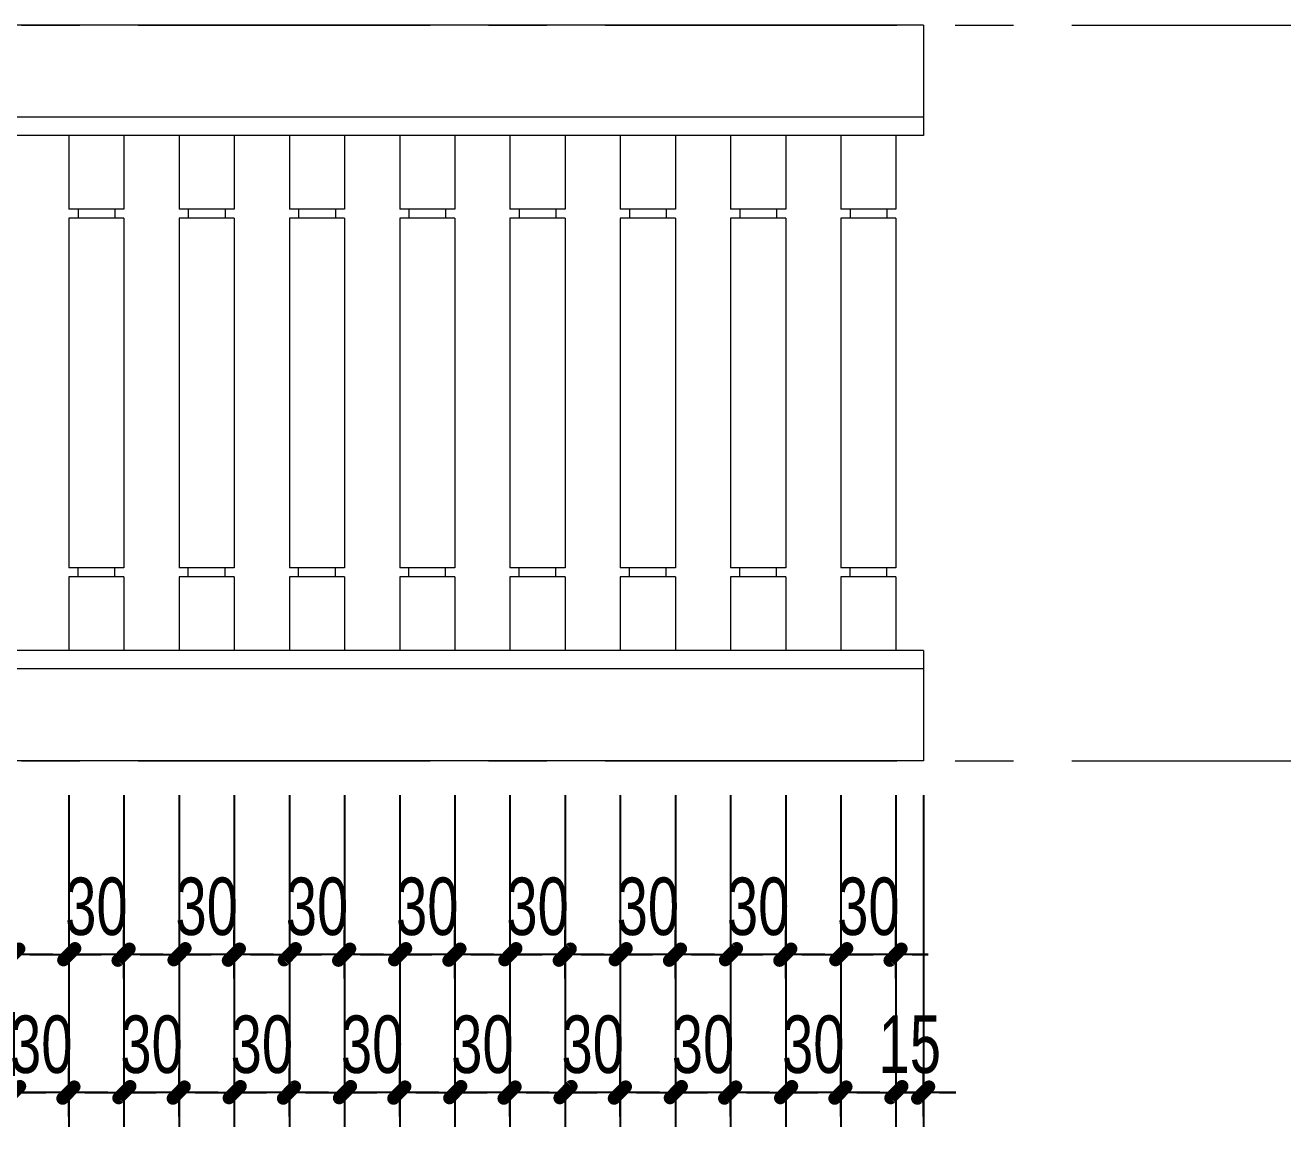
# Model space of a CAD drawing. Header units: inches. Extents: x 88947 to 296847, y 35049 to 161062.
# Drawn here: x 227629 to 228998, y 68180 to 69378 of the extents above; entities that cross this region are included whole.
import ezdxf

# ---------------------------------------------------------------- set-up
doc = ezdxf.new("R2010")
doc.units = ezdxf.units.IN
doc.header["$MEASUREMENT"] = 0
doc.header["$PDMODE"] = 1
doc.linetypes.add('ACAD_ISO03W100', pattern=[30, 12, -18])
doc.linetypes.add('CENTER', pattern=[50.8, 31.75, -6.35, 6.35, -6.35])
for name, color, linetype, lineweight in [('A-Dims', 145, 'Continuous', 25), ('DIM', 7, 'Continuous', 25), ('THAY', 3, 'Continuous', 18), ('TRUC', 252, 'ACAD_ISO03W100', 13)]:
    doc.layers.add(name, color=color, linetype=linetype, lineweight=lineweight)
doc.styles.add('VNI-HELVE-CONDENSE', font='VNARIAL.TTF', dxfattribs={"width": 0.7})
doc.dimstyles.new('TAS-25', dxfattribs={"dimscale": 25, "dimtxt": 2.5, "dimasz": 0.7, "dimexe": 1.5, "dimexo": 1.5, "dimgap": 0.8, "dimtad": 1, "dimdec": 0, "dimlfac": 0.5, "dimzin": 3, "dimdsep": 46, "dimtxsty": 'VNI-HELVE-CONDENSE', "dimblk": 'TICK', "dimcen": 2.5, "dimclrt": 71, "dimazin": 2, "dimtfac": 0.75, "dimtdec": 0, "dimtix": 1, "dimtmove": 2, "dimatfit": 2, "dimldrblk": 'TICK123', "dimfxl": 1.5, "dimtolj": 1, "dimtzin": 0, "dimarcsym": 0})

# ---------------------------------------------------------------- blocks, each defined once
blk = doc.blocks.new('TICK')
at = {"layer": 'A-Dims', "color": 1}
for p, q in [((0, 1.5), (0, -1.5)), ((-2, 0), (2, 0))]:
    blk.add_line(p, q, dxfattribs=at)
at = {"layer": 'A-Dims', "color": 1, "const_width": 0.788}
blk.add_lwpolyline([(-0.334, -0.349), (0.383, 0.378)], dxfattribs=at)
at = {"layer": 'A-Dims', "color": 1, "const_width": 0.394}
for points in [[(0.244, 0.517, -0.414214), (0.523, 0.517, -1)], [(0.523, 0.517, -0.414214), (0.523, 0.238, -1)], [(-0.473, -0.21, 0.414214), (-0.473, -0.488, 1)], [(-0.473, -0.488, 0.414214), (-0.195, -0.488, 1)]]:
    blk.add_lwpolyline(points, format="xyb", dxfattribs=at)
blk = doc.blocks.new('*D2553')
at = {"layer": 'Defpoints', "color": 0}
for p in [(228576.7, 68578.3), (228606.7, 68578.3), (228576.7, 68217.7)]:
    blk.add_point(p, dxfattribs=at)
at = {"layer": 'DIM', "color": 0, "lineweight": -2}
for p, q in [((228576.7, 68540.8), (228576.7, 68180.2)), ((228606.7, 68540.8), (228606.7, 68180.2)), ((228559.2, 68217.7), (228541.7, 68217.7)), ((228606.7, 68217.7), (228576.7, 68217.7)), ((228624.2, 68217.7), (228641.7, 68217.7))]:
    blk.add_line(p, q, dxfattribs=at)
at = {"layer": 'DIM', "color": 0, "lineweight": -2, "xscale": 17.5, "yscale": 17.5, "zscale": 17.5}
blk.add_blockref('TICK', (228576.7, 68217.7), dxfattribs=at)
at = {"layer": 'DIM', "color": 0, "lineweight": -2, "xscale": 17.5, "yscale": 17.5, "zscale": 17.5, "rotation": 180}
blk.add_blockref('TICK', (228606.7, 68217.7), dxfattribs=at)
at = {"layer": 'DIM', "color": 71, "insert": (228591.7, 68269.6), "char_height": 62.5, "attachment_point": 5, "style": 'VNI-HELVE-CONDENSE'}
blk.add_mtext('\\A1;15', dxfattribs=at)
blk = doc.blocks.new('TICK123')
at = {"layer": 'A-Dims', "color": 1}
blk.add_lwpolyline([(0.046, 0, 0, 0.84, 0), (-2.111, 0, 8.4, 8.4, 0)], format="xyseb", dxfattribs=at)
blk = doc.blocks.new('*D2554')
at = {"layer": 'Defpoints', "color": 0}
for p in [(228516.7, 68578.3), (228576.7, 68578.3), (228516.7, 68367.7)]:
    blk.add_point(p, dxfattribs=at)
at = {"layer": 'DIM', "color": 0, "lineweight": -2}
for p, q in [((228516.7, 68540.8), (228516.7, 68330.2)), ((228576.7, 68540.8), (228576.7, 68330.2)), ((228499.2, 68367.7), (228481.7, 68367.7)), ((228576.7, 68367.7), (228516.7, 68367.7)), ((228594.2, 68367.7), (228611.7, 68367.7))]:
    blk.add_line(p, q, dxfattribs=at)
at = {"layer": 'DIM', "color": 0, "lineweight": -2, "xscale": 17.5, "yscale": 17.5, "zscale": 17.5}
blk.add_blockref('TICK', (228516.7, 68367.7), dxfattribs=at)
at = {"layer": 'DIM', "color": 0, "lineweight": -2, "xscale": 17.5, "yscale": 17.5, "zscale": 17.5, "rotation": 180}
blk.add_blockref('TICK', (228576.7, 68367.7), dxfattribs=at)
at = {"layer": 'DIM', "color": 71, "insert": (228546.7, 68419.6), "char_height": 62.5, "attachment_point": 5, "style": 'VNI-HELVE-CONDENSE'}
blk.add_mtext('\\A1;30', dxfattribs=at)
blk = doc.blocks.new('*D2555')
at = {"layer": 'Defpoints', "color": 0}
for p in [(228456.7, 68578.3), (228516.7, 68578.3), (228456.7, 68217.7)]:
    blk.add_point(p, dxfattribs=at)
at = {"layer": 'DIM', "color": 0, "lineweight": -2}
for p, q in [((228456.7, 68540.8), (228456.7, 68180.2)), ((228516.7, 68540.8), (228516.7, 68180.2)), ((228439.2, 68217.7), (228421.7, 68217.7)), ((228516.7, 68217.7), (228456.7, 68217.7)), ((228534.2, 68217.7), (228551.7, 68217.7))]:
    blk.add_line(p, q, dxfattribs=at)
at = {"layer": 'DIM', "color": 0, "lineweight": -2, "xscale": 17.5, "yscale": 17.5, "zscale": 17.5}
blk.add_blockref('TICK', (228456.7, 68217.7), dxfattribs=at)
at = {"layer": 'DIM', "color": 0, "lineweight": -2, "xscale": 17.5, "yscale": 17.5, "zscale": 17.5, "rotation": 180}
blk.add_blockref('TICK', (228516.7, 68217.7), dxfattribs=at)
at = {"layer": 'DIM', "color": 71, "insert": (228486.7, 68269.6), "char_height": 62.5, "attachment_point": 5, "style": 'VNI-HELVE-CONDENSE'}
blk.add_mtext('\\A1;30', dxfattribs=at)
blk = doc.blocks.new('*D2556')
at = {"layer": 'Defpoints', "color": 0}
for p in [(228396.7, 68578.3), (228456.7, 68578.3), (228396.7, 68367.7)]:
    blk.add_point(p, dxfattribs=at)
at = {"layer": 'DIM', "color": 0, "lineweight": -2}
for p, q in [((228396.7, 68540.8), (228396.7, 68330.2)), ((228456.7, 68540.8), (228456.7, 68330.2)), ((228379.2, 68367.7), (228361.7, 68367.7)), ((228456.7, 68367.7), (228396.7, 68367.7)), ((228474.2, 68367.7), (228491.7, 68367.7))]:
    blk.add_line(p, q, dxfattribs=at)
at = {"layer": 'DIM', "color": 0, "lineweight": -2, "xscale": 17.5, "yscale": 17.5, "zscale": 17.5}
blk.add_blockref('TICK', (228396.7, 68367.7), dxfattribs=at)
at = {"layer": 'DIM', "color": 0, "lineweight": -2, "xscale": 17.5, "yscale": 17.5, "zscale": 17.5, "rotation": 180}
blk.add_blockref('TICK', (228456.7, 68367.7), dxfattribs=at)
at = {"layer": 'DIM', "color": 71, "insert": (228426.7, 68419.6), "char_height": 62.5, "attachment_point": 5, "style": 'VNI-HELVE-CONDENSE'}
blk.add_mtext('\\A1;30', dxfattribs=at)
blk = doc.blocks.new('*D2557')
at = {"layer": 'Defpoints', "color": 0}
for p in [(228336.7, 68578.3), (228396.7, 68578.3), (228336.7, 68217.7)]:
    blk.add_point(p, dxfattribs=at)
at = {"layer": 'DIM', "color": 0, "lineweight": -2}
for p, q in [((228336.7, 68540.8), (228336.7, 68180.2)), ((228396.7, 68540.8), (228396.7, 68180.2)), ((228319.2, 68217.7), (228301.7, 68217.7)), ((228396.7, 68217.7), (228336.7, 68217.7)), ((228414.2, 68217.7), (228431.7, 68217.7))]:
    blk.add_line(p, q, dxfattribs=at)
at = {"layer": 'DIM', "color": 0, "lineweight": -2, "xscale": 17.5, "yscale": 17.5, "zscale": 17.5}
blk.add_blockref('TICK', (228336.7, 68217.7), dxfattribs=at)
at = {"layer": 'DIM', "color": 0, "lineweight": -2, "xscale": 17.5, "yscale": 17.5, "zscale": 17.5, "rotation": 180}
blk.add_blockref('TICK', (228396.7, 68217.7), dxfattribs=at)
at = {"layer": 'DIM', "color": 71, "insert": (228366.7, 68269.6), "char_height": 62.5, "attachment_point": 5, "style": 'VNI-HELVE-CONDENSE'}
blk.add_mtext('\\A1;30', dxfattribs=at)
blk = doc.blocks.new('*D2558')
at = {"layer": 'Defpoints', "color": 0}
for p in [(228276.7, 68578.3), (228336.7, 68578.3), (228276.7, 68367.7)]:
    blk.add_point(p, dxfattribs=at)
at = {"layer": 'DIM', "color": 0, "lineweight": -2}
for p, q in [((228276.7, 68540.8), (228276.7, 68330.2)), ((228336.7, 68540.8), (228336.7, 68330.2)), ((228259.2, 68367.7), (228241.7, 68367.7)), ((228336.7, 68367.7), (228276.7, 68367.7)), ((228354.2, 68367.7), (228371.7, 68367.7))]:
    blk.add_line(p, q, dxfattribs=at)
at = {"layer": 'DIM', "color": 0, "lineweight": -2, "xscale": 17.5, "yscale": 17.5, "zscale": 17.5}
blk.add_blockref('TICK', (228276.7, 68367.7), dxfattribs=at)
at = {"layer": 'DIM', "color": 0, "lineweight": -2, "xscale": 17.5, "yscale": 17.5, "zscale": 17.5, "rotation": 180}
blk.add_blockref('TICK', (228336.7, 68367.7), dxfattribs=at)
at = {"layer": 'DIM', "color": 71, "insert": (228306.7, 68419.6), "char_height": 62.5, "attachment_point": 5, "style": 'VNI-HELVE-CONDENSE'}
blk.add_mtext('\\A1;30', dxfattribs=at)
blk = doc.blocks.new('*D2559')
at = {"layer": 'Defpoints', "color": 0}
for p in [(228216.7, 68578.3), (228276.7, 68578.3), (228216.7, 68217.7)]:
    blk.add_point(p, dxfattribs=at)
at = {"layer": 'DIM', "color": 0, "lineweight": -2}
for p, q in [((228216.7, 68540.8), (228216.7, 68180.2)), ((228276.7, 68540.8), (228276.7, 68180.2)), ((228199.2, 68217.7), (228181.7, 68217.7)), ((228276.7, 68217.7), (228216.7, 68217.7)), ((228294.2, 68217.7), (228311.7, 68217.7))]:
    blk.add_line(p, q, dxfattribs=at)
at = {"layer": 'DIM', "color": 0, "lineweight": -2, "xscale": 17.5, "yscale": 17.5, "zscale": 17.5}
blk.add_blockref('TICK', (228216.7, 68217.7), dxfattribs=at)
at = {"layer": 'DIM', "color": 0, "lineweight": -2, "xscale": 17.5, "yscale": 17.5, "zscale": 17.5, "rotation": 180}
blk.add_blockref('TICK', (228276.7, 68217.7), dxfattribs=at)
at = {"layer": 'DIM', "color": 71, "insert": (228246.7, 68269.6), "char_height": 62.5, "attachment_point": 5, "style": 'VNI-HELVE-CONDENSE'}
blk.add_mtext('\\A1;30', dxfattribs=at)
blk = doc.blocks.new('*D2560')
at = {"layer": 'Defpoints', "color": 0}
for p in [(228156.7, 68578.3), (228216.7, 68578.3), (228156.7, 68367.7)]:
    blk.add_point(p, dxfattribs=at)
at = {"layer": 'DIM', "color": 0, "lineweight": -2}
for p, q in [((228156.7, 68540.8), (228156.7, 68330.2)), ((228216.7, 68540.8), (228216.7, 68330.2)), ((228139.2, 68367.7), (228121.7, 68367.7)), ((228216.7, 68367.7), (228156.7, 68367.7)), ((228234.2, 68367.7), (228251.7, 68367.7))]:
    blk.add_line(p, q, dxfattribs=at)
at = {"layer": 'DIM', "color": 0, "lineweight": -2, "xscale": 17.5, "yscale": 17.5, "zscale": 17.5}
blk.add_blockref('TICK', (228156.7, 68367.7), dxfattribs=at)
at = {"layer": 'DIM', "color": 0, "lineweight": -2, "xscale": 17.5, "yscale": 17.5, "zscale": 17.5, "rotation": 180}
blk.add_blockref('TICK', (228216.7, 68367.7), dxfattribs=at)
at = {"layer": 'DIM', "color": 71, "insert": (228186.7, 68419.6), "char_height": 62.5, "attachment_point": 5, "style": 'VNI-HELVE-CONDENSE'}
blk.add_mtext('\\A1;30', dxfattribs=at)
blk = doc.blocks.new('*D2561')
at = {"layer": 'Defpoints', "color": 0}
for p in [(228096.7, 68578.3), (228156.7, 68578.3), (228096.7, 68217.7)]:
    blk.add_point(p, dxfattribs=at)
at = {"layer": 'DIM', "color": 0, "lineweight": -2}
for p, q in [((228096.7, 68540.8), (228096.7, 68180.2)), ((228156.7, 68540.8), (228156.7, 68180.2)), ((228079.2, 68217.7), (228061.7, 68217.7)), ((228156.7, 68217.7), (228096.7, 68217.7)), ((228174.2, 68217.7), (228191.7, 68217.7))]:
    blk.add_line(p, q, dxfattribs=at)
at = {"layer": 'DIM', "color": 0, "lineweight": -2, "xscale": 17.5, "yscale": 17.5, "zscale": 17.5}
blk.add_blockref('TICK', (228096.7, 68217.7), dxfattribs=at)
at = {"layer": 'DIM', "color": 0, "lineweight": -2, "xscale": 17.5, "yscale": 17.5, "zscale": 17.5, "rotation": 180}
blk.add_blockref('TICK', (228156.7, 68217.7), dxfattribs=at)
at = {"layer": 'DIM', "color": 71, "insert": (228126.7, 68269.6), "char_height": 62.5, "attachment_point": 5, "style": 'VNI-HELVE-CONDENSE'}
blk.add_mtext('\\A1;30', dxfattribs=at)
blk = doc.blocks.new('*D2562')
at = {"layer": 'Defpoints', "color": 0}
for p in [(228036.7, 68578.3), (228096.7, 68578.3), (228036.7, 68367.7)]:
    blk.add_point(p, dxfattribs=at)
at = {"layer": 'DIM', "color": 0, "lineweight": -2}
for p, q in [((228036.7, 68540.8), (228036.7, 68330.2)), ((228096.7, 68540.8), (228096.7, 68330.2)), ((228019.2, 68367.7), (228001.7, 68367.7)), ((228096.7, 68367.7), (228036.7, 68367.7)), ((228114.2, 68367.7), (228131.7, 68367.7))]:
    blk.add_line(p, q, dxfattribs=at)
at = {"layer": 'DIM', "color": 0, "lineweight": -2, "xscale": 17.5, "yscale": 17.5, "zscale": 17.5}
blk.add_blockref('TICK', (228036.7, 68367.7), dxfattribs=at)
at = {"layer": 'DIM', "color": 0, "lineweight": -2, "xscale": 17.5, "yscale": 17.5, "zscale": 17.5, "rotation": 180}
blk.add_blockref('TICK', (228096.7, 68367.7), dxfattribs=at)
at = {"layer": 'DIM', "color": 71, "insert": (228066.7, 68419.6), "char_height": 62.5, "attachment_point": 5, "style": 'VNI-HELVE-CONDENSE'}
blk.add_mtext('\\A1;30', dxfattribs=at)
blk = doc.blocks.new('*D2563')
at = {"layer": 'Defpoints', "color": 0}
for p in [(227976.7, 68578.3), (228036.7, 68578.3), (227976.7, 68217.7)]:
    blk.add_point(p, dxfattribs=at)
at = {"layer": 'DIM', "color": 0, "lineweight": -2}
for p, q in [((227976.7, 68540.8), (227976.7, 68180.2)), ((228036.7, 68540.8), (228036.7, 68180.2)), ((227959.2, 68217.7), (227941.7, 68217.7)), ((228036.7, 68217.7), (227976.7, 68217.7)), ((228054.2, 68217.7), (228071.7, 68217.7))]:
    blk.add_line(p, q, dxfattribs=at)
at = {"layer": 'DIM', "color": 0, "lineweight": -2, "xscale": 17.5, "yscale": 17.5, "zscale": 17.5}
blk.add_blockref('TICK', (227976.7, 68217.7), dxfattribs=at)
at = {"layer": 'DIM', "color": 0, "lineweight": -2, "xscale": 17.5, "yscale": 17.5, "zscale": 17.5, "rotation": 180}
blk.add_blockref('TICK', (228036.7, 68217.7), dxfattribs=at)
at = {"layer": 'DIM', "color": 71, "insert": (228006.7, 68269.6), "char_height": 62.5, "attachment_point": 5, "style": 'VNI-HELVE-CONDENSE'}
blk.add_mtext('\\A1;30', dxfattribs=at)
blk = doc.blocks.new('*D2564')
at = {"layer": 'Defpoints', "color": 0}
for p in [(227916.7, 68578.3), (227976.7, 68578.3), (227916.7, 68367.7)]:
    blk.add_point(p, dxfattribs=at)
at = {"layer": 'DIM', "color": 0, "lineweight": -2}
for p, q in [((227916.7, 68540.8), (227916.7, 68330.2)), ((227976.7, 68540.8), (227976.7, 68330.2)), ((227899.2, 68367.7), (227881.7, 68367.7)), ((227976.7, 68367.7), (227916.7, 68367.7)), ((227994.2, 68367.7), (228011.7, 68367.7))]:
    blk.add_line(p, q, dxfattribs=at)
at = {"layer": 'DIM', "color": 0, "lineweight": -2, "xscale": 17.5, "yscale": 17.5, "zscale": 17.5}
blk.add_blockref('TICK', (227916.7, 68367.7), dxfattribs=at)
at = {"layer": 'DIM', "color": 0, "lineweight": -2, "xscale": 17.5, "yscale": 17.5, "zscale": 17.5, "rotation": 180}
blk.add_blockref('TICK', (227976.7, 68367.7), dxfattribs=at)
at = {"layer": 'DIM', "color": 71, "insert": (227946.7, 68419.6), "char_height": 62.5, "attachment_point": 5, "style": 'VNI-HELVE-CONDENSE'}
blk.add_mtext('\\A1;30', dxfattribs=at)
blk = doc.blocks.new('*D2565')
at = {"layer": 'Defpoints', "color": 0}
for p in [(227856.7, 68578.3), (227916.7, 68578.3), (227856.7, 68217.7)]:
    blk.add_point(p, dxfattribs=at)
at = {"layer": 'DIM', "color": 0, "lineweight": -2}
for p, q in [((227856.7, 68540.8), (227856.7, 68180.2)), ((227916.7, 68540.8), (227916.7, 68180.2)), ((227839.2, 68217.7), (227821.7, 68217.7)), ((227916.7, 68217.7), (227856.7, 68217.7)), ((227934.2, 68217.7), (227951.7, 68217.7))]:
    blk.add_line(p, q, dxfattribs=at)
at = {"layer": 'DIM', "color": 0, "lineweight": -2, "xscale": 17.5, "yscale": 17.5, "zscale": 17.5}
blk.add_blockref('TICK', (227856.7, 68217.7), dxfattribs=at)
at = {"layer": 'DIM', "color": 0, "lineweight": -2, "xscale": 17.5, "yscale": 17.5, "zscale": 17.5, "rotation": 180}
blk.add_blockref('TICK', (227916.7, 68217.7), dxfattribs=at)
at = {"layer": 'DIM', "color": 71, "insert": (227886.7, 68269.6), "char_height": 62.5, "attachment_point": 5, "style": 'VNI-HELVE-CONDENSE'}
blk.add_mtext('\\A1;30', dxfattribs=at)
blk = doc.blocks.new('*D2566')
at = {"layer": 'Defpoints', "color": 0}
for p in [(227796.7, 68578.3), (227856.7, 68578.3), (227796.7, 68367.7)]:
    blk.add_point(p, dxfattribs=at)
at = {"layer": 'DIM', "color": 0, "lineweight": -2}
for p, q in [((227796.7, 68540.8), (227796.7, 68330.2)), ((227856.7, 68540.8), (227856.7, 68330.2)), ((227779.2, 68367.7), (227761.7, 68367.7)), ((227856.7, 68367.7), (227796.7, 68367.7)), ((227874.2, 68367.7), (227891.7, 68367.7))]:
    blk.add_line(p, q, dxfattribs=at)
at = {"layer": 'DIM', "color": 0, "lineweight": -2, "xscale": 17.5, "yscale": 17.5, "zscale": 17.5}
blk.add_blockref('TICK', (227796.7, 68367.7), dxfattribs=at)
at = {"layer": 'DIM', "color": 0, "lineweight": -2, "xscale": 17.5, "yscale": 17.5, "zscale": 17.5, "rotation": 180}
blk.add_blockref('TICK', (227856.7, 68367.7), dxfattribs=at)
at = {"layer": 'DIM', "color": 71, "insert": (227826.7, 68419.6), "char_height": 62.5, "attachment_point": 5, "style": 'VNI-HELVE-CONDENSE'}
blk.add_mtext('\\A1;30', dxfattribs=at)
blk = doc.blocks.new('*D2567')
at = {"layer": 'Defpoints', "color": 0}
for p in [(227736.7, 68578.3), (227796.7, 68578.3), (227736.7, 68217.7)]:
    blk.add_point(p, dxfattribs=at)
at = {"layer": 'DIM', "color": 0, "lineweight": -2}
for p, q in [((227736.7, 68540.8), (227736.7, 68180.2)), ((227796.7, 68540.8), (227796.7, 68180.2)), ((227719.2, 68217.7), (227701.7, 68217.7)), ((227796.7, 68217.7), (227736.7, 68217.7)), ((227814.2, 68217.7), (227831.7, 68217.7))]:
    blk.add_line(p, q, dxfattribs=at)
at = {"layer": 'DIM', "color": 0, "lineweight": -2, "xscale": 17.5, "yscale": 17.5, "zscale": 17.5}
blk.add_blockref('TICK', (227736.7, 68217.7), dxfattribs=at)
at = {"layer": 'DIM', "color": 0, "lineweight": -2, "xscale": 17.5, "yscale": 17.5, "zscale": 17.5, "rotation": 180}
blk.add_blockref('TICK', (227796.7, 68217.7), dxfattribs=at)
at = {"layer": 'DIM', "color": 71, "insert": (227766.7, 68269.6), "char_height": 62.5, "attachment_point": 5, "style": 'VNI-HELVE-CONDENSE'}
blk.add_mtext('\\A1;30', dxfattribs=at)
blk = doc.blocks.new('*D2568')
at = {"layer": 'Defpoints', "color": 0}
for p in [(227676.7, 68578.3), (227736.7, 68578.3), (227676.7, 68367.7)]:
    blk.add_point(p, dxfattribs=at)
at = {"layer": 'DIM', "color": 0, "lineweight": -2}
for p, q in [((227676.7, 68540.8), (227676.7, 68330.2)), ((227736.7, 68540.8), (227736.7, 68330.2)), ((227659.2, 68367.7), (227641.7, 68367.7)), ((227736.7, 68367.7), (227676.7, 68367.7)), ((227754.2, 68367.7), (227771.7, 68367.7))]:
    blk.add_line(p, q, dxfattribs=at)
at = {"layer": 'DIM', "color": 0, "lineweight": -2, "xscale": 17.5, "yscale": 17.5, "zscale": 17.5}
blk.add_blockref('TICK', (227676.7, 68367.7), dxfattribs=at)
at = {"layer": 'DIM', "color": 0, "lineweight": -2, "xscale": 17.5, "yscale": 17.5, "zscale": 17.5, "rotation": 180}
blk.add_blockref('TICK', (227736.7, 68367.7), dxfattribs=at)
at = {"layer": 'DIM', "color": 71, "insert": (227706.7, 68419.6), "char_height": 62.5, "attachment_point": 5, "style": 'VNI-HELVE-CONDENSE'}
blk.add_mtext('\\A1;30', dxfattribs=at)
blk = doc.blocks.new('*D2569')
at = {"layer": 'Defpoints', "color": 0}
for p in [(227616.7, 68578.3), (227676.7, 68578.3), (227616.7, 68217.7)]:
    blk.add_point(p, dxfattribs=at)
at = {"layer": 'DIM', "color": 0, "lineweight": -2}
for p, q in [((227616.7, 68540.8), (227616.7, 68180.2)), ((227676.7, 68540.8), (227676.7, 68180.2)), ((227599.2, 68217.7), (227581.7, 68217.7)), ((227676.7, 68217.7), (227616.7, 68217.7)), ((227694.2, 68217.7), (227711.7, 68217.7))]:
    blk.add_line(p, q, dxfattribs=at)
at = {"layer": 'DIM', "color": 0, "lineweight": -2, "xscale": 17.5, "yscale": 17.5, "zscale": 17.5}
blk.add_blockref('TICK', (227616.7, 68217.7), dxfattribs=at)
at = {"layer": 'DIM', "color": 0, "lineweight": -2, "xscale": 17.5, "yscale": 17.5, "zscale": 17.5, "rotation": 180}
blk.add_blockref('TICK', (227676.7, 68217.7), dxfattribs=at)
at = {"layer": 'DIM', "color": 71, "insert": (227646.7, 68269.6), "char_height": 62.5, "attachment_point": 5, "style": 'VNI-HELVE-CONDENSE'}
blk.add_mtext('\\A1;30', dxfattribs=at)
blk = doc.blocks.new('*D2570')
at = {"layer": 'Defpoints', "color": 0}
for p in [(227556.7, 68578.3), (227616.7, 68578.3), (227556.7, 68367.7)]:
    blk.add_point(p, dxfattribs=at)
at = {"layer": 'DIM', "color": 0, "lineweight": -2}
for p, q in [((227556.7, 68540.8), (227556.7, 68330.2)), ((227616.7, 68540.8), (227616.7, 68330.2)), ((227539.2, 68367.7), (227521.7, 68367.7)), ((227616.7, 68367.7), (227556.7, 68367.7)), ((227634.2, 68367.7), (227651.7, 68367.7))]:
    blk.add_line(p, q, dxfattribs=at)
at = {"layer": 'DIM', "color": 0, "lineweight": -2, "xscale": 17.5, "yscale": 17.5, "zscale": 17.5}
blk.add_blockref('TICK', (227556.7, 68367.7), dxfattribs=at)
at = {"layer": 'DIM', "color": 0, "lineweight": -2, "xscale": 17.5, "yscale": 17.5, "zscale": 17.5, "rotation": 180}
blk.add_blockref('TICK', (227616.7, 68367.7), dxfattribs=at)
at = {"layer": 'DIM', "color": 71, "insert": (227586.7, 68419.6), "char_height": 62.5, "attachment_point": 5, "style": 'VNI-HELVE-CONDENSE'}
blk.add_mtext('\\A1;30', dxfattribs=at)

msp = doc.modelspace()

# ---------------------------------------------------------------- linework, layer by layer
at = {"layer": 'THAY'}
for p, q in [((228606.7, 69378.3), (226206.7, 69378.3)), ((228606.7, 69378.3), (228606.7, 69258.3)), ((228606.7, 69278.3), (226206.7, 69278.3)), ((228606.7, 69258.3), (226206.7, 69258.3)), ((227676.7, 69258.3), (227676.7, 69178.3)), ((227736.7, 69258.3), (227736.7, 69178.3)), ((227796.7, 69258.3), (227796.7, 69178.3)), ((227856.7, 69258.3), (227856.7, 69178.3)), ((227916.7, 69258.3), (227916.7, 69178.3)), ((227976.7, 69258.3), (227976.7, 69178.3)), ((228036.7, 69258.3), (228036.7, 69178.3)), ((228096.7, 69258.3), (228096.7, 69178.3)), ((228156.7, 69258.3), (228156.7, 69178.3)), ((228216.7, 69258.3), (228216.7, 69178.3)), ((228276.7, 69258.3), (228276.7, 69178.3)), ((228336.7, 69258.3), (228336.7, 69178.3)), ((228396.7, 69258.3), (228396.7, 69178.3)), ((228456.7, 69258.3), (228456.7, 69178.3)), ((228516.7, 69258.3), (228516.7, 69178.3)), ((228576.7, 69258.3), (228576.7, 69178.3)), ((227736.7, 69178.3), (227676.7, 69178.3)), ((227686.7, 69178.3), (227686.7, 69168.3)), ((227726.7, 69178.3), (227726.7, 69168.3)), ((227856.7, 69178.3), (227796.7, 69178.3)), ((227806.7, 69178.3), (227806.7, 69168.3)), ((227846.7, 69178.3), (227846.7, 69168.3)), ((227976.7, 69178.3), (227916.7, 69178.3)), ((227926.7, 69178.3), (227926.7, 69168.3)), ((227966.7, 69178.3), (227966.7, 69168.3)), ((228096.7, 69178.3), (228036.7, 69178.3)), ((228046.7, 69178.3), (228046.7, 69168.3)), ((228086.7, 69178.3), (228086.7, 69168.3)), ((228216.7, 69178.3), (228156.7, 69178.3)), ((228166.7, 69178.3), (228166.7, 69168.3)), ((228206.7, 69178.3), (228206.7, 69168.3)), ((228336.7, 69178.3), (228276.7, 69178.3)), ((228286.7, 69178.3), (228286.7, 69168.3)), ((228326.7, 69178.3), (228326.7, 69168.3)), ((228456.7, 69178.3), (228396.7, 69178.3)), ((228406.7, 69178.3), (228406.7, 69168.3)), ((228446.7, 69178.3), (228446.7, 69168.3)), ((228576.7, 69178.3), (228516.7, 69178.3)), ((228526.7, 69178.3), (228526.7, 69168.3)), ((228566.7, 69178.3), (228566.7, 69168.3)), ((227736.7, 69168.3), (227676.7, 69168.3)), ((227676.7, 69168.3), (227676.7, 68788.3)), ((227736.7, 69168.3), (227736.7, 68788.3)), ((227856.7, 69168.3), (227796.7, 69168.3)), ((227796.7, 69168.3), (227796.7, 68788.3)), ((227856.7, 69168.3), (227856.7, 68788.3)), ((227976.7, 69168.3), (227916.7, 69168.3)), ((227916.7, 69168.3), (227916.7, 68788.3)), ((227976.7, 69168.3), (227976.7, 68788.3)), ((228096.7, 69168.3), (228036.7, 69168.3)), ((228036.7, 69168.3), (228036.7, 68788.3)), ((228096.7, 69168.3), (228096.7, 68788.3)), ((228216.7, 69168.3), (228156.7, 69168.3)), ((228156.7, 69168.3), (228156.7, 68788.3)), ((228216.7, 69168.3), (228216.7, 68788.3)), ((228336.7, 69168.3), (228276.7, 69168.3)), ((228276.7, 69168.3), (228276.7, 68788.3)), ((228336.7, 69168.3), (228336.7, 68788.3)), ((228456.7, 69168.3), (228396.7, 69168.3)), ((228396.7, 69168.3), (228396.7, 68788.3)), ((228456.7, 69168.3), (228456.7, 68788.3)), ((228576.7, 69168.3), (228516.7, 69168.3)), ((228516.7, 69168.3), (228516.7, 68788.3)), ((228576.7, 69168.3), (228576.7, 68788.3)), ((227736.7, 68788.3), (227676.7, 68788.3)), ((227686.7, 68778.3), (227686.7, 68788.3)), ((227726.7, 68778.3), (227726.7, 68788.3)), ((227856.7, 68788.3), (227796.7, 68788.3)), ((227806.7, 68778.3), (227806.7, 68788.3)), ((227846.7, 68778.3), (227846.7, 68788.3)), ((227976.7, 68788.3), (227916.7, 68788.3)), ((227926.7, 68778.3), (227926.7, 68788.3)), ((227966.7, 68778.3), (227966.7, 68788.3)), ((228096.7, 68788.3), (228036.7, 68788.3)), ((228046.7, 68778.3), (228046.7, 68788.3)), ((228086.7, 68778.3), (228086.7, 68788.3)), ((228216.7, 68788.3), (228156.7, 68788.3)), ((228166.7, 68778.3), (228166.7, 68788.3)), ((228206.7, 68778.3), (228206.7, 68788.3)), ((228336.7, 68788.3), (228276.7, 68788.3)), ((228286.7, 68778.3), (228286.7, 68788.3)), ((228326.7, 68778.3), (228326.7, 68788.3)), ((228456.7, 68788.3), (228396.7, 68788.3)), ((228406.7, 68778.3), (228406.7, 68788.3)), ((228446.7, 68778.3), (228446.7, 68788.3)), ((228576.7, 68788.3), (228516.7, 68788.3)), ((228526.7, 68778.3), (228526.7, 68788.3)), ((228566.7, 68778.3), (228566.7, 68788.3)), ((227736.7, 68778.3), (227676.7, 68778.3)), ((227676.7, 68778.3), (227676.7, 68698.3)), ((227736.7, 68778.3), (227736.7, 68698.3)), ((227856.7, 68778.3), (227796.7, 68778.3)), ((227796.7, 68778.3), (227796.7, 68698.3)), ((227856.7, 68778.3), (227856.7, 68698.3)), ((227976.7, 68778.3), (227916.7, 68778.3)), ((227916.7, 68778.3), (227916.7, 68698.3)), ((227976.7, 68778.3), (227976.7, 68698.3)), ((228096.7, 68778.3), (228036.7, 68778.3)), ((228036.7, 68778.3), (228036.7, 68698.3)), ((228096.7, 68778.3), (228096.7, 68698.3)), ((228216.7, 68778.3), (228156.7, 68778.3)), ((228156.7, 68778.3), (228156.7, 68698.3)), ((228216.7, 68778.3), (228216.7, 68698.3)), ((228336.7, 68778.3), (228276.7, 68778.3)), ((228276.7, 68778.3), (228276.7, 68698.3)), ((228336.7, 68778.3), (228336.7, 68698.3)), ((228456.7, 68778.3), (228396.7, 68778.3)), ((228396.7, 68778.3), (228396.7, 68698.3)), ((228456.7, 68778.3), (228456.7, 68698.3)), ((228576.7, 68778.3), (228516.7, 68778.3)), ((228516.7, 68778.3), (228516.7, 68698.3)), ((228576.7, 68778.3), (228576.7, 68698.3)), ((228606.7, 68698.3), (226206.7, 68698.3)), ((228606.7, 68698.3), (228606.7, 68578.3)), ((228606.7, 68678.3), (226206.7, 68678.3)), ((228606.7, 68578.3), (226206.7, 68578.3))]:
    msp.add_line(p, q, dxfattribs=at)
at = {"layer": 'TRUC', "linetype": 'CENTER', "ltscale": 10}
for points in [[(225212.2, 69378.3), (231327.5, 69378.3)], [(225212.2, 68578.3), (231327.5, 68578.3)]]:
    msp.add_lwpolyline(points, dxfattribs=at)

# ---------------------------------------------------------------- dimensions: what is measured, and where the dimension line sits
at = {"layer": 'DIM'}
for base, p1, p2, picture, middle in [((227556.7, 68367.7), (227616.7, 68578.3), (227556.7, 68578.3), '*D2570', (227586.7, 68419.6)), ((227616.7, 68217.7), (227676.7, 68578.3), (227616.7, 68578.3), '*D2569', (227646.7, 68269.6)), ((227676.7, 68367.7), (227736.7, 68578.3), (227676.7, 68578.3), '*D2568', (227706.7, 68419.6)), ((227736.7, 68217.7), (227796.7, 68578.3), (227736.7, 68578.3), '*D2567', (227766.7, 68269.6)), ((227796.7, 68367.7), (227856.7, 68578.3), (227796.7, 68578.3), '*D2566', (227826.7, 68419.6)), ((227856.7, 68217.7), (227916.7, 68578.3), (227856.7, 68578.3), '*D2565', (227886.7, 68269.6)), ((227916.7, 68367.7), (227976.7, 68578.3), (227916.7, 68578.3), '*D2564', (227946.7, 68419.6)), ((227976.7, 68217.7), (228036.7, 68578.3), (227976.7, 68578.3), '*D2563', (228006.7, 68269.6)), ((228036.7, 68367.7), (228096.7, 68578.3), (228036.7, 68578.3), '*D2562', (228066.7, 68419.6)), ((228096.7, 68217.7), (228156.7, 68578.3), (228096.7, 68578.3), '*D2561', (228126.7, 68269.6)), ((228156.7, 68367.7), (228216.7, 68578.3), (228156.7, 68578.3), '*D2560', (228186.7, 68419.6)), ((228216.7, 68217.7), (228276.7, 68578.3), (228216.7, 68578.3), '*D2559', (228246.7, 68269.6)), ((228276.7, 68367.7), (228336.7, 68578.3), (228276.7, 68578.3), '*D2558', (228306.7, 68419.6)), ((228336.7, 68217.7), (228396.7, 68578.3), (228336.7, 68578.3), '*D2557', (228366.7, 68269.6)), ((228396.7, 68367.7), (228456.7, 68578.3), (228396.7, 68578.3), '*D2556', (228426.7, 68419.6)), ((228456.7, 68217.7), (228516.7, 68578.3), (228456.7, 68578.3), '*D2555', (228486.7, 68269.6)), ((228516.7, 68367.7), (228576.7, 68578.3), (228516.7, 68578.3), '*D2554', (228546.7, 68419.6)), ((228576.7, 68217.7), (228606.7, 68578.3), (228576.7, 68578.3), '*D2553', (228591.7, 68269.6))]:
    dim = msp.add_linear_dim(base=base, p1=p1, p2=p2, angle=180, dimstyle='TAS-25', dxfattribs=at)
    dim.commit()
    dim.dimension.update_dxf_attribs({"geometry": picture, "text_midpoint": middle})

doc.saveas('drawing.dxf')
